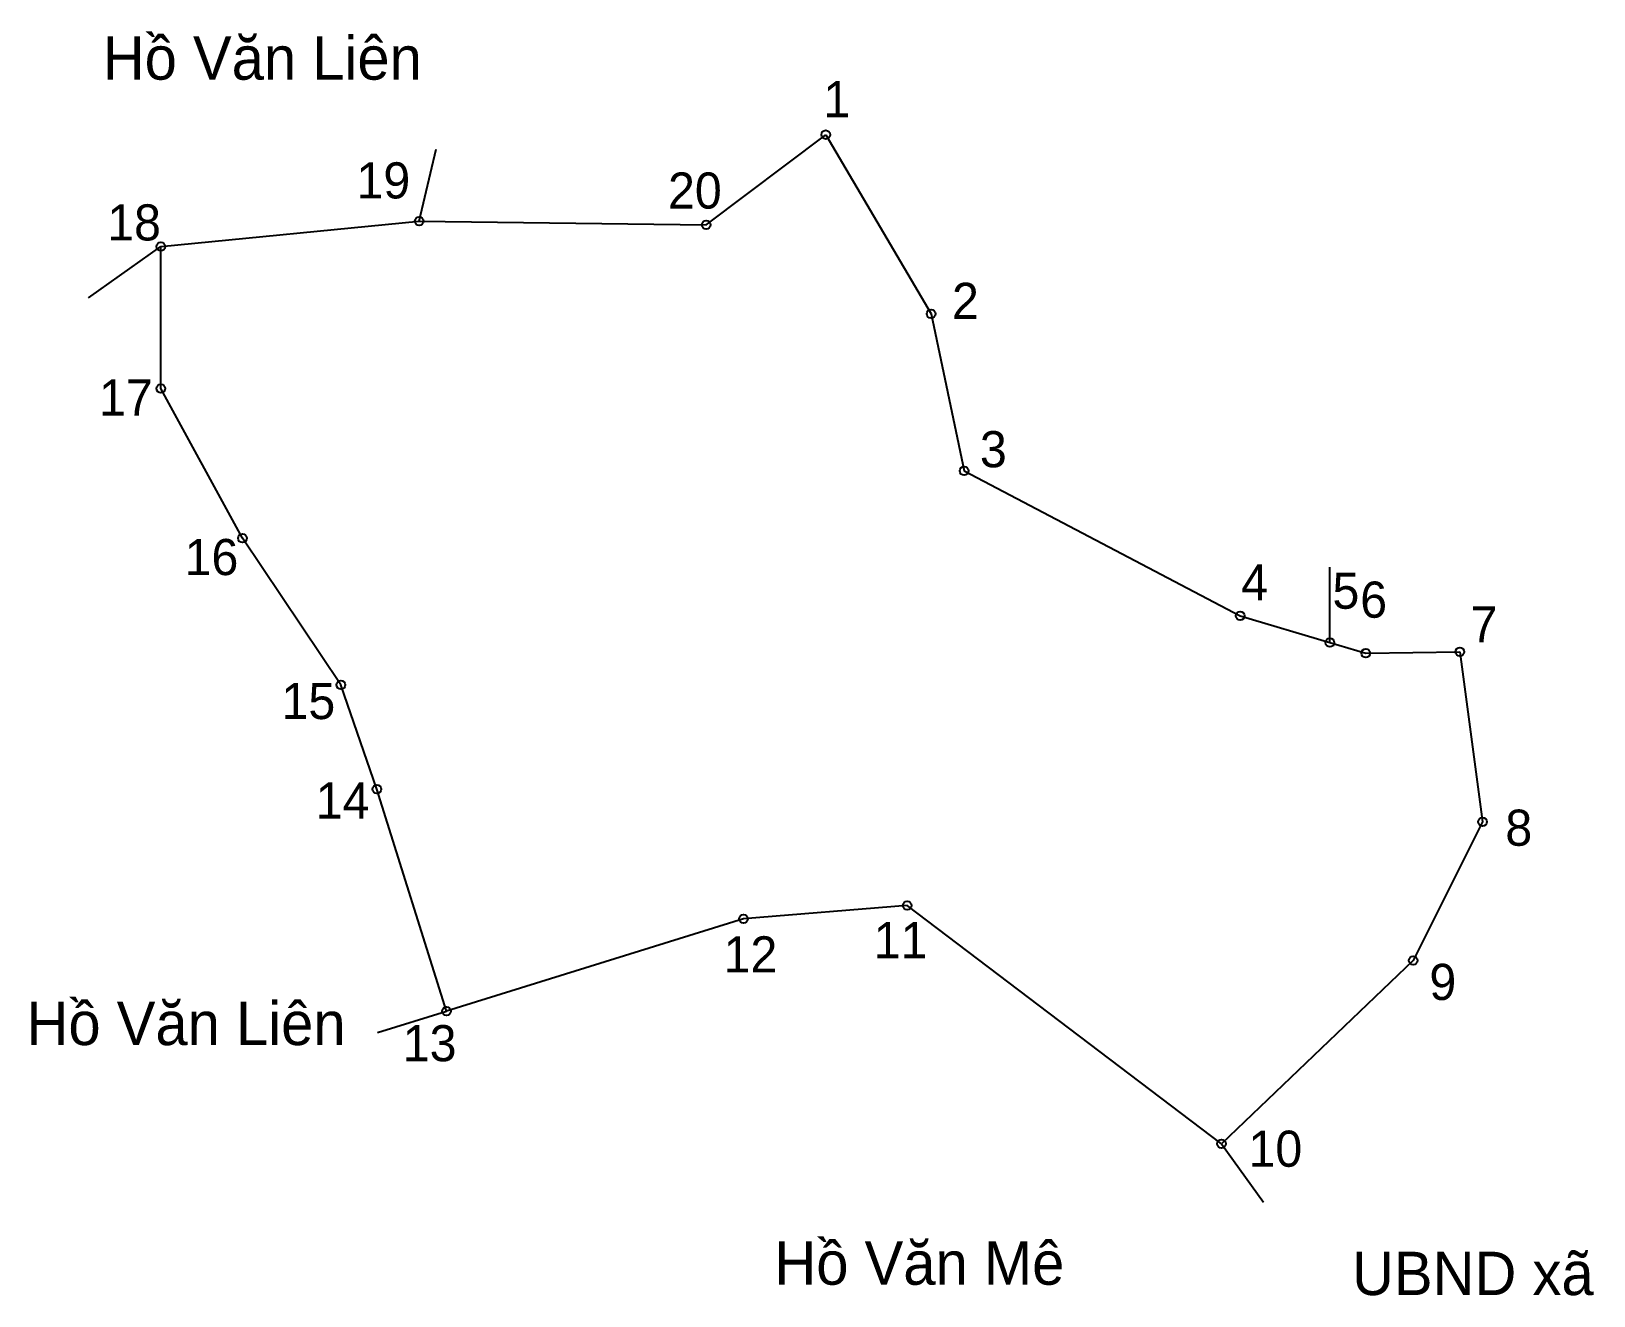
# Model space of a CAD drawing. Extents: x 549225 to 549386, y 1825458 to 1825589.
import ezdxf

# ---------------------------------------------------------------- set-up
doc = ezdxf.new("R2010")
doc.units = 0
for name, color, linetype in [('CanhThua', 7, 'Continuous'), ('MocDinhThua', 7, 'Continuous'), ('RauThua', 7, 'Continuous'), ('SoHieuDinhThua', 7, 'Continuous'), ('TenChuLanCan', 7, 'Continuous')]:
    doc.layers.add(name, color=color, linetype=linetype)

msp = doc.modelspace()

# ---------------------------------------------------------------- linework, layer by layer
at = {"layer": 'CanhThua'}
for p, q in [((549294.45, 1825568.53), (549306.82, 1825577.86)), ((549306.82, 1825577.86), (549317.72, 1825559.31)), ((549238.02, 1825566.27), (549264.74, 1825568.91)), ((549264.74, 1825568.91), (549294.45, 1825568.53)), ((549238.02, 1825551.58), (549238.02, 1825566.27)), ((549317.72, 1825559.31), (549321.14, 1825543.06)), ((549246.45, 1825536.09), (549238.02, 1825551.58)), ((549321.14, 1825543.06), (549349.73, 1825528.07)), ((549256.65, 1825520.91), (549246.45, 1825536.09)), ((549349.73, 1825528.07), (549359.01, 1825525.29)), ((549359.01, 1825525.29), (549362.71, 1825524.19)), ((549362.71, 1825524.19), (549372.46, 1825524.35)), ((549372.46, 1825524.35), (549374.81, 1825506.75)), ((549260.38, 1825510.13), (549256.65, 1825520.91)), ((549267.57, 1825487.15), (549260.38, 1825510.13)), ((549374.81, 1825506.75), (549367.62, 1825492.4)), ((549315.26, 1825498.09), (549298.31, 1825496.7)), ((549347.78, 1825473.44), (549315.26, 1825498.09)), ((549298.31, 1825496.7), (549267.57, 1825487.15)), ((549367.62, 1825492.4), (549347.78, 1825473.44))]:
    msp.add_line(p, q, dxfattribs=at)
at = {"layer": 'MocDinhThua'}
for centre in [(549306.82, 1825577.86), (549264.74, 1825568.91), (549294.45, 1825568.53), (549238.02, 1825566.27), (549317.72, 1825559.31), (549238.02, 1825551.58), (549321.14, 1825543.06), (549246.45, 1825536.09), (549349.73, 1825528.07), (549359.01, 1825525.29), (549362.71, 1825524.19), (549372.46, 1825524.35), (549256.65, 1825520.91), (549260.38, 1825510.13), (549374.81, 1825506.75), (549315.26, 1825498.09), (549298.31, 1825496.7), (549367.62, 1825492.4), (549267.57, 1825487.15), (549347.78, 1825473.44)]:
    msp.add_circle(centre, 0.449, dxfattribs=at)
at = {"layer": 'RauThua'}
for p, q in [((549264.74, 1825568.91), (549266.5, 1825576.36)), ((549230.54, 1825560.98), (549238.02, 1825566.27)), ((549230.54, 1825560.98), (549238.02, 1825566.27)), ((549359.01, 1825525.29), (549359.01, 1825533.1)), ((549260.43, 1825484.93), (549267.57, 1825487.15)), ((549347.78, 1825473.44), (549352.14, 1825467.4))]:
    msp.add_line(p, q, dxfattribs=at)

# ---------------------------------------------------------------- texts
at = {"layer": 'SoHieuDinhThua'}
for s, height, p in [('1', 3.74, (549306.58, 1825579.66)), ('19', 3.739, (549258.26, 1825571.26)), ('20', 3.739, (549290.5, 1825570.21)), ('18', 3.739, (549232.46, 1825566.91)), ('2', 3.74, (549319.89, 1825558.79)), ('17', 3.739, (549231.61, 1825548.79)), ('3', 3.74, (549322.78, 1825543.44)), ('16', 3.739, (549240.47, 1825532.28)), ('4', 3.74, (549349.82, 1825529.66)), ('5', 3.74, (549359.27, 1825528.8)), ('6', 3.74, (549362.14, 1825527.87)), ('7', 3.74, (549373.57, 1825525.31)), ('15', 3.739, (549250.5, 1825517.38)), ('14', 3.739, (549254.05, 1825507.09)), ('8', 3.74, (549377.16, 1825504.27)), ('12', 3.739, (549296.25, 1825491.16)), ('11', 3.739, (549311.79, 1825492.63)), ('9', 3.74, (549369.3, 1825488.31)), ('13', 3.739, (549263.05, 1825481.97)), ('10', 3.739, (549350.58, 1825471.05))]:
    msp.add_text(s, height=height, dxfattribs=at).set_placement(p)
at = {"layer": 'TenChuLanCan'}
for s, height, p in [('Hồ Văn Liên', 4.4871, (549232, 1825583.55)), ('Hồ Văn Liên', 4.4871, (549224.11, 1825483.64)), ('Hồ Văn Mê', 4.487, (549301.51, 1825458.84)), ('UBND xã', 4.487, (549361.3, 1825457.77))]:
    msp.add_text(s, height=height, dxfattribs=at).set_placement(p)

doc.saveas('drawing.dxf')
